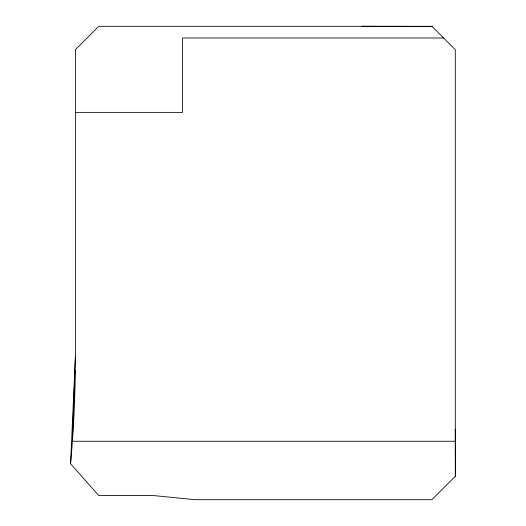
<?xml version="1.0" encoding="UTF-8"?>
<svg xmlns="http://www.w3.org/2000/svg" width="526" height="526" viewBox="0 0 526 526"><rect width="100%" height="100%" fill="white"/><g stroke="black" fill="none" stroke-linecap="round" stroke-linejoin="round"><path stroke-width="0.79" d="M455.292 476.319L455.292 49.681L431.912 26.3L98.776 26.3L75.402 49.681L75.402 356.536L72.384 441.255L455.292 441.255M455.292 429.288L455.431 476.181L431.912 499.7L195.047 499.7L154.131 495.61L98.776 495.61L70.569 463.761L75.402 356.536M443.602 37.99L182.548 37.99L182.548 112.38L75.402 112.38M362.059 26.3L432.05 26.438M75.323 370.311A1192.271 1192.271 0 0 1 70.569 463.761"/></g></svg>
